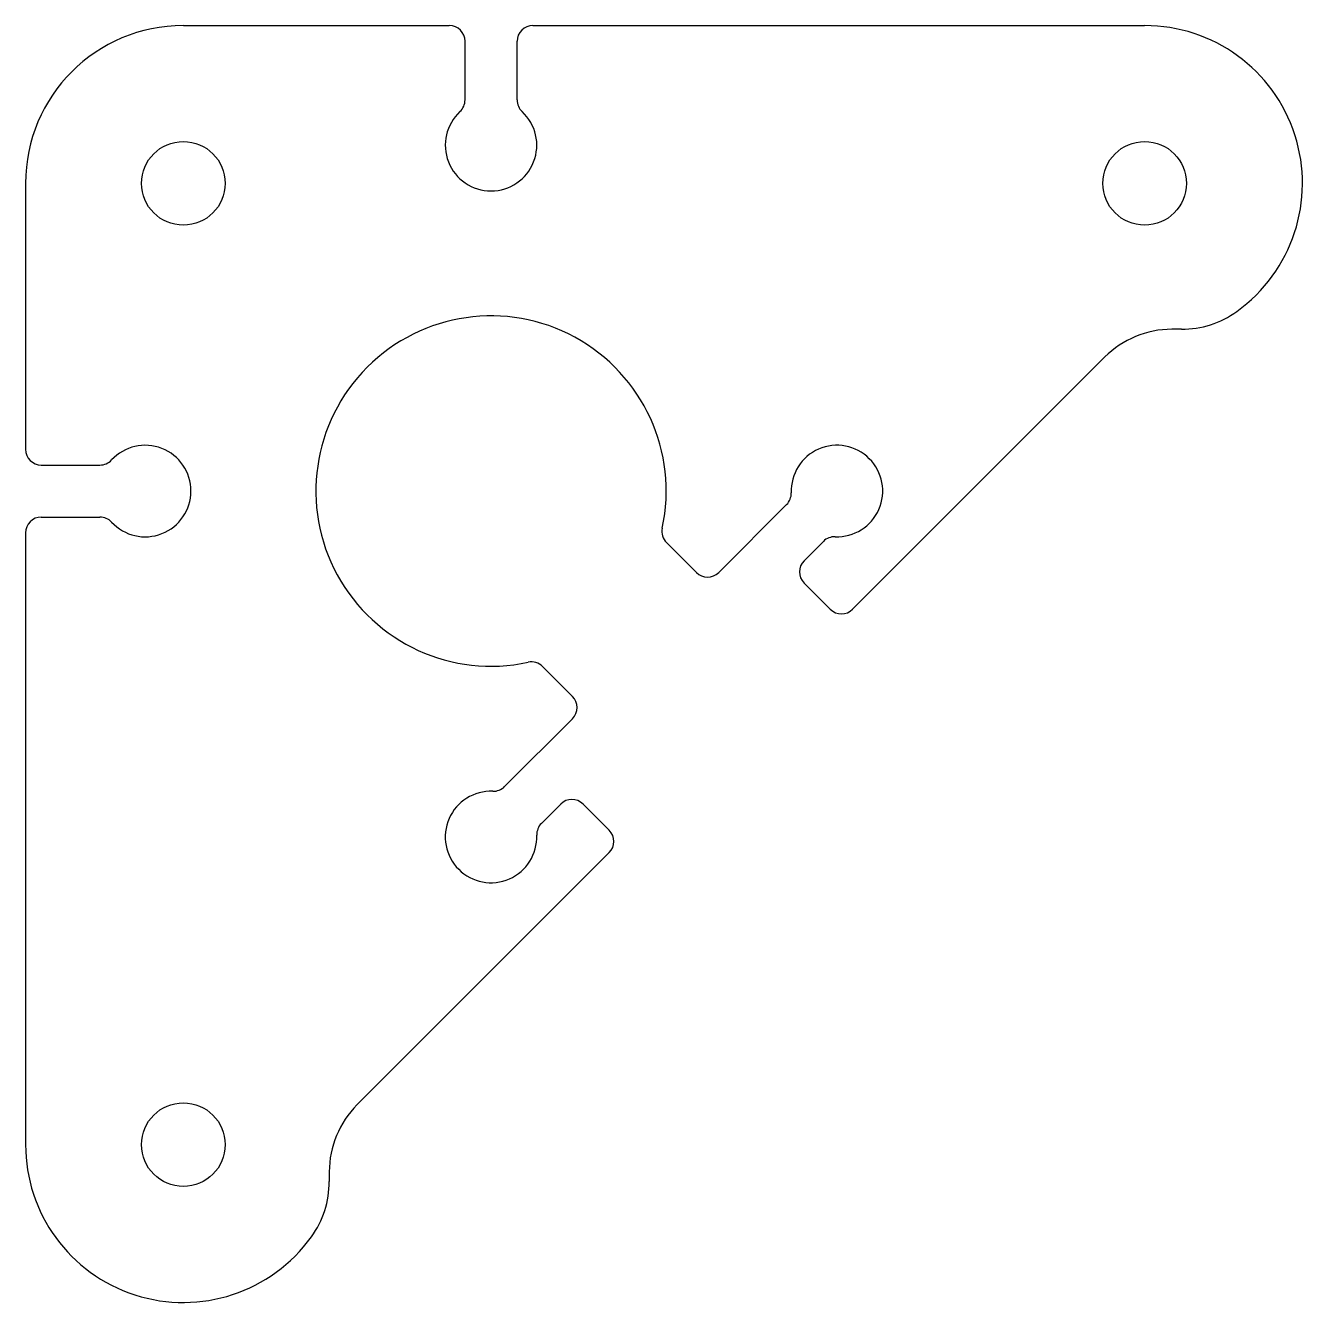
# Model space of a CAD drawing. Header units: millimetres. Extents: x -29.5 to 51.4, y -51.4 to 29.5.
import ezdxf

# ---------------------------------------------------------------- set-up
doc = ezdxf.new("R2010")
doc.units = ezdxf.units.MM

msp = doc.modelspace()

# ---------------------------------------------------------------- linework, layer by layer
at = {"color": 7, "linetype": 'Continuous', "lineweight": 25}
for p, q in [((-19.5, 29.5), (-2.65, 29.5)), ((2.65, 29.5), (41.42, 29.5)), ((-1.65, 24.782), (-1.65, 28.5)), ((1.65, 24.782), (1.65, 28.5)), ((-29.5, 19.5), (-29.5, 2.65)), ((43.756, 10.253), (43.144, 10.253)), ((38.901, 8.496), (22.911, -7.494)), ((-28.5, 1.65), (-24.782, 1.65)), ((14.425, -5.162), (18.73, -0.857)), ((-28.5, -1.65), (-24.782, -1.65)), ((-29.5, -2.65), (-29.5, -41.42)), ((21.064, -3.19), (19.835, -4.418)), ((13.011, -5.162), (11.118, -3.27)), ((19.835, -5.833), (21.497, -7.494)), ((5.162, -13.011), (3.27, -11.118)), ((0.857, -18.73), (5.162, -14.425)), ((3.19, -21.064), (4.418, -19.835)), ((5.833, -19.835), (7.494, -21.497)), ((7.494, -22.911), (-8.496, -38.901)), ((-10.253, -43.144), (-10.253, -43.756))]:
    msp.add_line(p, q, dxfattribs=at)
for centre in [(-19.5, 19.5), (41.42, 19.5), (-19.5, -41.42)]:
    msp.add_circle(centre, 2.65, dxfattribs=at)
for centre, radius, start, end in [((-19.5, 19.5), 10, 90, 180), ((-2.65, 28.5), 1, 0, 90), ((2.65, 28.5), 1, 90, 180), ((41.42, 19.5), 10, 305.73392, 90), ((-2.65, 24.782), 1, 312.80358, 0), ((2.65, 24.782), 1, 180, 227.19642), ((0, 21.92), 2.9, 132.80358, 47.19642), ((43.756, 16.253), 6, 270, 305.73392), ((0, 0), 11.1, 347.7737, 282.2263), ((43.144, 4.253), 6, 90, 135), ((-28.5, 2.65), 1, 180, 270), ((-21.92, 0), 2.9, 222.80358, 137.19642), ((21.92, 0), 2.9, 267.80358, 182.19642), ((-24.782, 2.65), 1, 270, 317.19642), ((18.023, -0.149), 1, 315, 2.19642), ((-28.5, -2.65), 1, 90, 180), ((-24.782, -2.65), 1, 42.80358, 90), ((11.826, -2.562), 1, 167.7737, 225), ((21.771, -3.897), 1, 87.80358, 135), ((20.543, -5.125), 1, 135, 225), ((13.718, -4.455), 1, 225, 315), ((22.204, -6.787), 1, 225, 315), ((2.562, -11.826), 1, 45, 102.2263), ((4.455, -13.718), 1, 315, 45), ((0, -21.92), 2.9, 87.80358, 2.19642), ((0.149, -18.023), 1, 267.80358, 315), ((5.125, -20.543), 1, 45, 135), ((3.897, -21.771), 1, 135, 182.19642), ((6.787, -22.204), 1, 315, 45), ((-4.253, -43.144), 6, 135, 180), ((-19.5, -41.42), 10, 180, 324.26608), ((-16.253, -43.756), 6, 324.26608, 0)]:
    msp.add_arc(centre, radius, start, end, dxfattribs=at)

doc.saveas('drawing.dxf')
